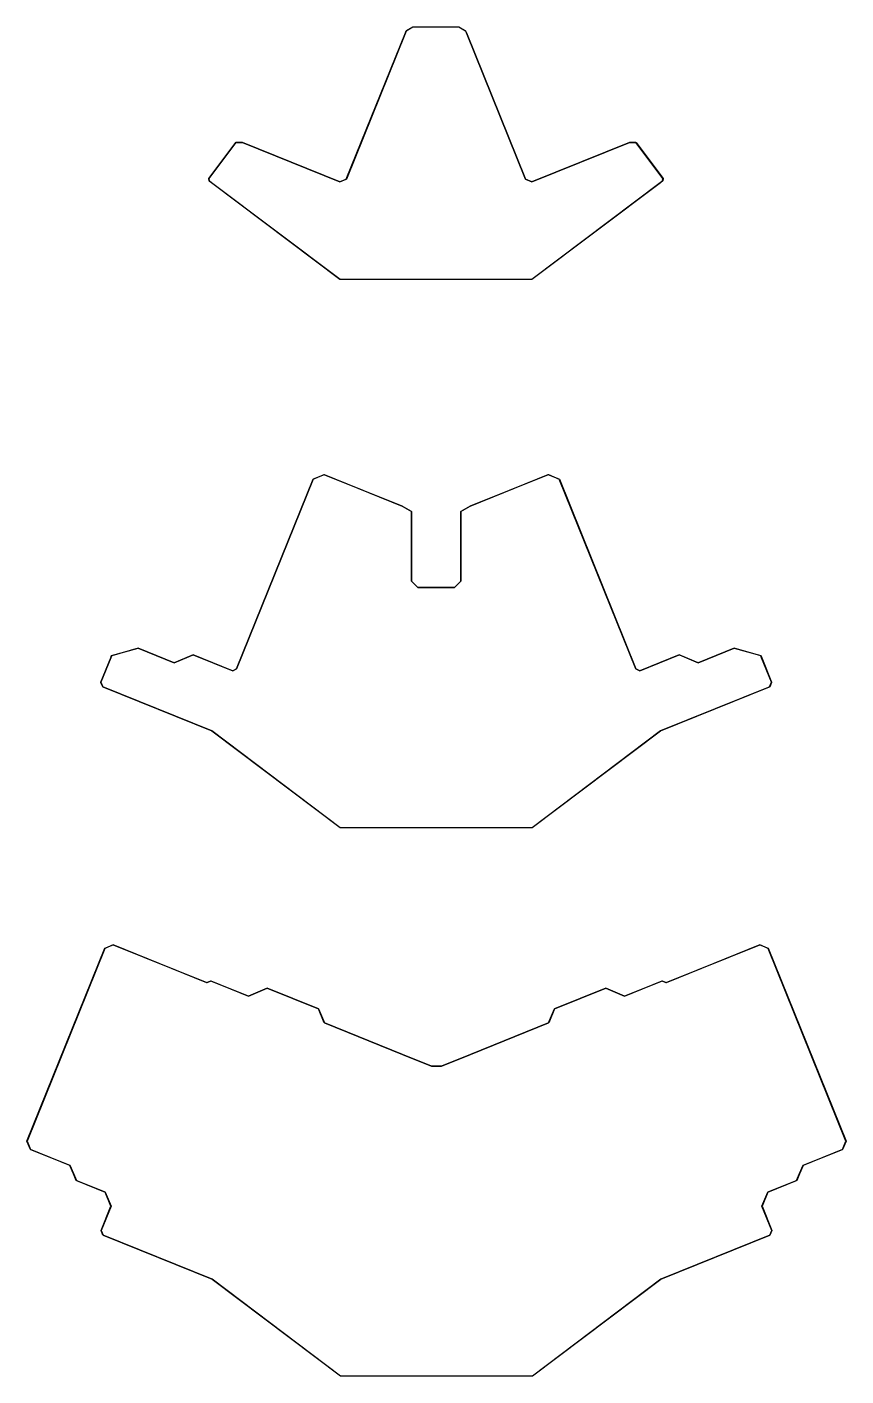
# Model space of a CAD drawing. Extents: x 0.1 to 11.2, y -13.3 to 5.
import ezdxf

# ---------------------------------------------------------------- set-up
doc = ezdxf.new("R2010")
doc.units = 0
doc.header["$MEASUREMENT"] = 0
doc.layers.add('BLACK', color=7, linetype='CONTINUOUS')

msp = doc.modelspace()

# ---------------------------------------------------------------- linework, layer by layer
at = {"layer": 'BLACK', "linetype": 'CONTINUOUS'}
for p, q in [((5.23273, 4.90362), (5.32319, 4.95475)), ((5.32401, 4.95295), (5.23397, 4.90206)), ((5.32319, 4.95475), (5.3232, 4.95476)), ((5.3232, 4.95476), (5.32328, 4.9548)), ((5.32328, 4.9548), (5.32331, 4.95482)), ((5.32331, 4.95482), (5.32332, 4.95482)), ((5.32332, 4.95482), (5.32337, 4.95485)), ((5.32337, 4.95485), (5.32341, 4.95486)), ((5.32341, 4.95486), (5.32344, 4.95488)), ((5.32344, 4.95488), (5.3235, 4.95489)), ((5.3235, 4.95489), (5.32356, 4.95491)), ((5.32356, 4.95491), (5.32359, 4.95491)), ((5.32359, 4.95491), (5.32363, 4.95492)), ((5.32363, 4.95492), (5.32369, 4.95492)), ((5.32369, 4.95492), (5.3237, 4.95492)), ((5.3237, 4.95492), (5.32374, 4.95492)), ((5.32374, 4.95492), (5.32382, 4.95492)), ((5.32382, 4.95492), (5.32384, 4.95492)), ((5.32384, 4.95492), (5.94598, 4.95492)), ((5.9458, 4.95295), (5.32401, 4.95295)), ((6.03584, 4.90206), (5.9458, 4.95295)), ((5.94598, 4.95492), (5.94599, 4.95492)), ((5.94599, 4.95492), (5.94607, 4.95492)), ((5.94607, 4.95492), (5.94611, 4.95492)), ((5.94611, 4.95492), (5.94612, 4.95492)), ((5.94612, 4.95492), (5.94618, 4.95492)), ((5.94618, 4.95492), (5.94622, 4.95491)), ((5.94622, 4.95491), (5.94626, 4.95491)), ((5.94626, 4.95491), (5.94631, 4.95489)), ((5.94631, 4.95489), (5.94637, 4.95488)), ((5.94637, 4.95488), (5.94641, 4.95486)), ((5.94641, 4.95486), (5.94644, 4.95485)), ((5.94644, 4.95485), (5.94649, 4.95482)), ((5.94649, 4.95482), (5.94651, 4.95482)), ((5.94651, 4.95482), (5.94654, 4.9548)), ((5.94654, 4.9548), (5.94661, 4.95476)), ((5.94661, 4.95476), (5.94662, 4.95475)), ((5.94662, 4.95475), (6.03708, 4.90362)), ((4.41941, 2.8929), (5.22046, 4.87553)), ((5.2223, 4.87482), (4.4211, 2.89183)), ((5.22046, 4.87554), (5.22048, 4.87557)), ((5.22046, 4.87553), (5.22046, 4.87554)), ((5.22048, 4.87557), (5.22049, 4.87561)), ((5.22049, 4.87561), (5.2205, 4.87562)), ((5.2205, 4.87562), (5.23229, 4.90313)), ((5.23397, 4.90206), (5.2223, 4.87482)), ((5.23229, 4.90313), (5.23232, 4.9032)), ((5.23232, 4.9032), (5.23235, 4.90326)), ((5.23235, 4.90326), (5.23238, 4.90332)), ((5.23238, 4.90332), (5.2324, 4.90334)), ((5.2324, 4.90334), (5.23242, 4.90337)), ((5.23242, 4.90337), (5.23247, 4.90341)), ((5.23247, 4.90341), (5.23251, 4.90346)), ((5.23251, 4.90346), (5.23253, 4.90348)), ((5.23253, 4.90348), (5.23255, 4.90351)), ((5.23255, 4.90351), (5.23261, 4.90354)), ((5.23261, 4.90354), (5.23266, 4.90358)), ((5.23266, 4.90358), (5.23273, 4.90362)), ((6.04752, 4.87482), (6.03584, 4.90206)), ((6.03708, 4.90362), (6.03715, 4.90358)), ((6.03715, 4.90358), (6.03721, 4.90354)), ((6.03721, 4.90354), (6.03726, 4.90351)), ((6.03726, 4.90351), (6.03728, 4.90348)), ((6.03728, 4.90348), (6.0373, 4.90346)), ((6.0373, 4.90346), (6.03735, 4.90341)), ((6.03735, 4.90341), (6.03739, 4.90337)), ((6.03739, 4.90337), (6.03741, 4.90334)), ((6.03741, 4.90334), (6.03743, 4.90332)), ((6.03743, 4.90332), (6.03746, 4.90326)), ((6.03746, 4.90326), (6.0375, 4.9032)), ((6.0375, 4.9032), (6.03753, 4.90313)), ((6.03753, 4.90313), (6.04932, 4.87562)), ((6.84872, 2.89182), (6.04752, 4.87482)), ((6.04932, 4.87562), (6.04932, 4.87561)), ((6.04932, 4.87561), (6.04933, 4.87558)), ((6.04933, 4.87558), (6.04935, 4.87554)), ((6.04935, 4.87554), (6.04935, 4.87553)), ((6.04935, 4.87553), (6.85041, 2.8929)), ((2.55555, 2.9034), (2.92161, 3.38951)), ((2.92293, 3.38799), (2.55732, 2.90248)), ((2.92161, 3.38951), (2.92162, 3.38953)), ((2.92162, 3.38953), (2.92167, 3.38958)), ((2.92167, 3.38958), (2.92168, 3.38961)), ((2.92168, 3.38961), (2.9217, 3.38962)), ((2.9217, 3.38962), (2.92174, 3.38968)), ((2.92174, 3.38968), (2.92176, 3.38969)), ((2.92176, 3.38969), (2.92178, 3.38971)), ((2.92178, 3.38971), (2.92184, 3.38975)), ((2.92184, 3.38975), (2.92189, 3.3898)), ((2.92189, 3.3898), (2.92192, 3.38981)), ((2.92192, 3.38981), (2.92194, 3.38983)), ((2.92194, 3.38983), (2.922, 3.38986)), ((2.922, 3.38986), (2.92206, 3.38989)), ((2.92206, 3.38989), (2.92209, 3.3899)), ((2.92209, 3.3899), (2.92211, 3.38991)), ((2.92211, 3.38991), (2.92218, 3.38993)), ((2.92218, 3.38993), (2.92225, 3.38995)), ((2.92225, 3.38995), (2.92228, 3.38995)), ((2.92228, 3.38995), (2.9223, 3.38996)), ((2.9223, 3.38996), (2.92237, 3.38996)), ((2.92237, 3.38996), (2.92239, 3.38996)), ((2.92239, 3.38996), (2.92242, 3.38996)), ((2.92242, 3.38996), (2.9225, 3.38996)), ((2.9225, 3.38996), (2.92252, 3.38996)), ((2.92252, 3.38996), (3.01157, 3.39004)), ((3.01143, 3.38807), (2.92293, 3.38799)), ((4.33263, 2.85427), (3.01143, 3.38807)), ((3.01157, 3.39004), (3.01161, 3.39004)), ((3.01161, 3.39004), (3.01166, 3.39004)), ((3.01166, 3.39004), (3.01167, 3.39004)), ((3.01167, 3.39004), (3.01171, 3.39003)), ((3.01171, 3.39003), (3.0118, 3.39003)), ((3.0118, 3.39003), (3.01181, 3.39002)), ((3.01181, 3.39002), (3.01181, 3.39002)), ((3.01181, 3.39002), (3.0119, 3.39)), ((3.0119, 3.39), (3.01194, 3.38998)), ((3.01194, 3.38998), (3.01195, 3.38998)), ((3.01195, 3.38998), (3.012, 3.38997)), ((3.012, 3.38997), (3.01204, 3.38995)), ((3.01204, 3.38995), (4.33303, 2.85623)), ((6.93678, 2.85623), (8.25778, 3.38995)), ((8.25839, 3.38807), (6.93719, 2.85427)), ((8.25778, 3.38995), (8.25782, 3.38997)), ((8.25782, 3.38997), (8.25787, 3.38998)), ((8.25787, 3.38998), (8.25792, 3.39)), ((8.25787, 3.38998), (8.25787, 3.38998)), ((8.25792, 3.39), (8.258, 3.39002)), ((8.258, 3.39002), (8.25801, 3.39002)), ((8.25801, 3.39002), (8.25801, 3.39003)), ((8.25801, 3.39003), (8.2581, 3.39003)), ((8.2581, 3.39003), (8.25815, 3.39004)), ((8.25815, 3.39004), (8.25815, 3.39004)), ((8.25815, 3.39004), (8.2582, 3.39004)), ((8.2582, 3.39004), (8.25825, 3.39004)), ((8.25825, 3.39004), (8.3473, 3.38996)), ((8.34688, 3.38799), (8.25839, 3.38807)), ((8.71249, 2.90248), (8.34688, 3.38799)), ((8.3473, 3.38996), (8.34732, 3.38996)), ((8.34732, 3.38996), (8.34739, 3.38996)), ((8.34739, 3.38996), (8.34742, 3.38996)), ((8.34742, 3.38996), (8.34744, 3.38996)), ((8.34744, 3.38996), (8.34751, 3.38996)), ((8.34751, 3.38996), (8.34754, 3.38995)), ((8.34754, 3.38995), (8.34757, 3.38995)), ((8.34757, 3.38995), (8.34763, 3.38993)), ((8.34763, 3.38993), (8.3477, 3.38991)), ((8.3477, 3.38991), (8.34773, 3.3899)), ((8.34773, 3.3899), (8.34775, 3.38989)), ((8.34775, 3.38989), (8.34781, 3.38986)), ((8.34781, 3.38986), (8.34787, 3.38983)), ((8.34787, 3.38983), (8.3479, 3.38981)), ((8.3479, 3.38981), (8.34792, 3.3898)), ((8.34792, 3.3898), (8.34798, 3.38975)), ((8.34798, 3.38975), (8.34803, 3.38971)), ((8.34803, 3.38971), (8.34805, 3.38969)), ((8.34805, 3.38969), (8.34807, 3.38968)), ((8.34807, 3.38968), (8.34812, 3.38962)), ((8.34812, 3.38962), (8.34813, 3.38961)), ((8.34813, 3.38961), (8.34815, 3.38958)), ((8.34815, 3.38958), (8.3482, 3.38953)), ((8.3482, 3.38953), (8.34821, 3.38951)), ((8.34821, 3.38951), (8.71427, 2.9034)), ((2.55531, 2.90283), (2.55533, 2.90292)), ((2.55531, 2.90282), (2.55531, 2.90283)), ((2.55531, 2.90281), (2.55531, 2.90282)), ((2.55532, 2.90272), (2.55531, 2.90281)), ((2.55532, 2.90269), (2.55532, 2.90272)), ((2.55532, 2.90268), (2.55532, 2.90269)), ((2.55532, 2.90262), (2.55532, 2.90268)), ((2.55533, 2.90258), (2.55532, 2.90262)), ((2.55533, 2.90292), (2.55534, 2.903)), ((2.55925, 2.86921), (2.55533, 2.90258)), ((2.55534, 2.903), (2.55535, 2.90301)), ((2.55535, 2.90302), (2.55538, 2.9031)), ((2.55535, 2.90301), (2.55535, 2.90302)), ((2.55538, 2.9031), (2.55541, 2.90319)), ((2.55541, 2.90319), (2.55542, 2.90321)), ((2.55541, 2.90319), (2.55541, 2.90319)), ((2.55542, 2.90321), (2.55546, 2.90328)), ((2.55546, 2.90328), (2.55548, 2.90331)), ((2.55548, 2.90331), (2.55549, 2.90332)), ((2.55549, 2.90332), (2.55552, 2.90337)), ((2.55552, 2.90337), (2.55555, 2.9034)), ((2.55732, 2.90248), (2.56116, 2.86982)), ((2.55926, 2.86915), (2.55925, 2.86921)), ((2.55928, 2.86907), (2.55926, 2.86915)), ((2.5593, 2.86899), (2.55928, 2.86907)), ((2.5593, 2.86898), (2.5593, 2.86899)), ((2.5593, 2.86897), (2.5593, 2.86898)), ((2.55934, 2.86889), (2.5593, 2.86897)), ((2.55937, 2.86881), (2.55934, 2.86889)), ((2.55938, 2.8688), (2.55937, 2.86881)), ((2.55938, 2.86879), (2.55938, 2.8688)), ((2.55943, 2.86872), (2.55938, 2.86879)), ((2.55948, 2.86865), (2.55943, 2.86872)), ((2.55949, 2.86864), (2.55948, 2.86865)), ((2.5595, 2.86863), (2.55949, 2.86864)), ((2.55956, 2.86858), (2.5595, 2.86863)), ((2.55962, 2.86852), (2.55956, 2.86858)), ((2.55967, 2.86848), (2.55962, 2.86852)), ((2.59165, 2.84436), (2.55967, 2.86848)), ((2.56116, 2.86982), (2.59291, 2.84587)), ((2.59166, 2.84435), (2.59165, 2.84436)), ((2.59165, 2.84436), (2.59165, 2.84436)), ((2.59173, 2.8443), (2.59166, 2.84435)), ((4.3337, 1.53331), (2.59173, 2.8443)), ((2.59173, 2.8443), (2.59173, 2.8443)), ((2.59291, 2.84587), (4.33464, 1.53507)), ((4.33267, 2.85425), (4.33263, 2.85427)), ((4.33271, 2.85423), (4.33267, 2.85425)), ((4.33272, 2.85423), (4.33271, 2.85423)), ((4.33285, 2.85419), (4.33272, 2.85423)), ((4.33305, 2.85418), (4.33285, 2.85419)), ((4.33303, 2.85623), (4.41941, 2.8929)), ((4.33324, 2.8542), (4.33305, 2.85418)), ((4.33343, 2.85426), (4.33324, 2.8542)), ((4.33347, 2.85428), (4.33343, 2.85426)), ((4.42051, 2.89122), (4.33347, 2.85428)), ((4.42055, 2.89124), (4.42051, 2.89122)), ((4.4206, 2.89126), (4.42055, 2.89124)), ((4.42072, 2.89133), (4.4206, 2.89126)), ((4.42087, 2.89146), (4.42072, 2.89133)), ((4.42099, 2.89161), (4.42087, 2.89146)), ((4.42108, 2.89178), (4.42099, 2.89161)), ((4.4211, 2.89183), (4.42108, 2.89178)), ((6.84873, 2.89178), (6.84872, 2.89182)), ((6.84875, 2.89174), (6.84873, 2.89178)), ((6.84882, 2.89161), (6.84875, 2.89174)), ((6.84875, 2.89174), (6.84875, 2.89174)), ((6.84894, 2.89146), (6.84882, 2.89161)), ((6.84909, 2.89133), (6.84894, 2.89146)), ((6.84926, 2.89124), (6.84909, 2.89133)), ((6.84931, 2.89122), (6.84926, 2.89124)), ((6.93635, 2.85428), (6.84931, 2.89122)), ((6.85041, 2.8929), (6.93678, 2.85623)), ((6.93518, 1.53507), (8.67694, 2.8459)), ((8.67808, 2.8443), (6.93611, 1.53331)), ((6.93639, 2.85426), (6.93635, 2.85428)), ((6.93657, 2.8542), (6.93639, 2.85426)), ((6.93675, 2.85418), (6.93657, 2.8542)), ((6.93677, 2.85418), (6.93675, 2.85418)), ((6.93678, 2.85418), (6.93677, 2.85418)), ((6.93677, 2.85418), (6.93677, 2.85418)), ((6.93696, 2.85419), (6.93678, 2.85418)), ((6.93714, 2.85425), (6.93696, 2.85419)), ((6.93719, 2.85427), (6.93714, 2.85425)), ((8.67694, 2.8459), (8.70865, 2.86982)), ((8.67809, 2.8443), (8.67808, 2.8443)), ((8.6781, 2.84431), (8.67809, 2.8443)), ((8.67816, 2.84436), (8.6781, 2.84431)), ((8.71014, 2.86848), (8.67816, 2.84436)), ((8.67816, 2.84436), (8.67816, 2.84436)), ((8.70865, 2.86982), (8.71249, 2.90248)), ((8.71019, 2.86852), (8.71014, 2.86848)), ((8.71025, 2.86857), (8.71019, 2.86852)), ((8.71032, 2.86863), (8.71025, 2.86857)), ((8.71033, 2.86865), (8.71032, 2.86864)), ((8.71032, 2.86864), (8.71032, 2.86863)), ((8.71038, 2.86872), (8.71033, 2.86865)), ((8.71043, 2.86879), (8.71038, 2.86872)), ((8.71044, 2.86881), (8.71043, 2.8688)), ((8.71043, 2.8688), (8.71043, 2.86879)), ((8.71047, 2.86889), (8.71044, 2.86881)), ((8.71051, 2.86897), (8.71047, 2.86889)), ((8.71052, 2.86899), (8.71051, 2.86898)), ((8.71051, 2.86898), (8.71051, 2.86897)), ((8.71054, 2.86907), (8.71052, 2.86899)), ((8.71056, 2.86915), (8.71054, 2.86907)), ((8.71449, 2.90258), (8.71056, 2.86921)), ((8.71056, 2.86921), (8.71056, 2.86915)), ((8.71427, 2.9034), (8.71429, 2.90337)), ((8.71429, 2.90337), (8.71432, 2.90332)), ((8.71432, 2.90332), (8.71433, 2.90331)), ((8.71433, 2.90331), (8.71435, 2.90328)), ((8.71435, 2.90328), (8.7144, 2.90321)), ((8.7144, 2.90321), (8.7144, 2.9032)), ((8.7144, 2.9032), (8.71441, 2.90319)), ((8.71441, 2.90319), (8.71443, 2.9031)), ((8.71443, 2.9031), (8.71447, 2.90302)), ((8.71447, 2.90302), (8.71447, 2.90301)), ((8.71447, 2.90301), (8.71447, 2.903)), ((8.71447, 2.903), (8.71449, 2.90292)), ((8.71449, 2.90292), (8.7145, 2.90283)), ((8.7145, 2.90268), (8.71449, 2.90262)), ((8.71449, 2.90262), (8.71449, 2.90258)), ((8.7145, 2.90283), (8.7145, 2.90282)), ((8.7145, 2.90282), (8.7145, 2.90281)), ((8.7145, 2.90281), (8.7145, 2.90273)), ((8.7145, 2.90273), (8.7145, 2.90269)), ((8.7145, 2.90269), (8.7145, 2.90268)), ((4.33376, 1.53326), (4.3337, 1.53331)), ((4.33382, 1.53323), (4.33376, 1.53326)), ((4.33388, 1.53319), (4.33382, 1.53323)), ((4.33391, 1.53318), (4.33388, 1.53319)), ((4.33393, 1.53317), (4.33391, 1.53318)), ((4.334, 1.53315), (4.33393, 1.53317)), ((4.33406, 1.53313), (4.334, 1.53315)), ((4.33409, 1.53312), (4.33406, 1.53313)), ((4.33412, 1.53311), (4.33409, 1.53312)), ((4.33418, 1.53311), (4.33412, 1.53311)), ((4.33425, 1.5331), (4.33418, 1.53311)), ((4.33433, 1.5331), (4.33425, 1.5331)), ((6.93548, 1.5331), (4.33433, 1.5331)), ((4.33464, 1.53507), (6.93518, 1.53507)), ((6.93556, 1.5331), (6.93548, 1.5331)), ((6.93563, 1.53311), (6.93556, 1.5331)), ((6.9357, 1.53311), (6.93563, 1.53311)), ((6.93572, 1.53312), (6.9357, 1.53311)), ((6.93575, 1.53313), (6.93572, 1.53312)), ((6.93582, 1.53315), (6.93575, 1.53313)), ((6.93588, 1.53317), (6.93582, 1.53315)), ((6.93591, 1.53318), (6.93588, 1.53317)), ((6.93593, 1.53319), (6.93591, 1.53318)), ((6.93599, 1.53323), (6.93593, 1.53319)), ((6.93605, 1.53326), (6.93599, 1.53323)), ((6.93611, 1.53331), (6.93605, 1.53326)), ((2.93101, -3.74421), (3.96913, -1.17478)), ((3.97082, -1.17585), (2.93272, -3.74524)), ((3.96913, -1.17478), (3.96914, -1.17473)), ((3.96914, -1.17473), (3.96923, -1.17456)), ((3.96923, -1.17456), (3.96924, -1.17455)), ((3.96924, -1.17455), (3.96935, -1.17441)), ((3.96935, -1.17441), (3.9695, -1.17429)), ((3.9695, -1.17429), (3.96967, -1.17419)), ((3.96967, -1.17419), (3.96972, -1.17418)), ((3.96972, -1.17418), (4.11826, -1.11113)), ((4.1187, -1.11308), (3.97082, -1.17585)), ((4.11826, -1.11113), (4.1183, -1.1111)), ((4.1183, -1.1111), (4.11842, -1.11107)), ((4.11842, -1.11107), (4.11849, -1.11105)), ((4.11849, -1.11105), (4.1186, -1.11103)), ((4.11849, -1.11105), (4.11849, -1.11105)), ((4.11849, -1.11105), (4.11849, -1.11105)), ((4.1186, -1.11103), (4.11868, -1.11103)), ((4.11868, -1.11103), (4.11868, -1.11103)), ((4.11868, -1.11103), (4.11874, -1.11103)), ((5.17765, -1.54105), (4.1187, -1.11308)), ((4.11874, -1.11103), (4.11887, -1.11104)), ((4.11887, -1.11104), (4.11906, -1.1111)), ((4.11906, -1.1111), (4.1191, -1.11112)), ((4.1191, -1.11112), (5.17837, -1.53921)), ((6.09931, -1.53921), (7.15858, -1.11112)), ((7.15899, -1.11308), (6.10003, -1.54105)), ((7.15858, -1.11112), (7.15863, -1.1111)), ((7.15863, -1.1111), (7.15881, -1.11104)), ((7.15881, -1.11104), (7.15897, -1.11103)), ((7.15897, -1.11103), (7.15901, -1.11103)), ((7.30687, -1.17585), (7.15899, -1.11308)), ((7.15901, -1.11103), (7.15901, -1.11103)), ((7.15901, -1.11103), (7.15905, -1.11103)), ((7.15905, -1.11103), (7.1592, -1.11105)), ((7.1592, -1.11105), (7.15938, -1.1111)), ((7.15938, -1.1111), (7.15943, -1.11113)), ((7.15943, -1.11113), (7.30797, -1.17418)), ((8.34497, -3.74524), (7.30687, -1.17585)), ((7.30797, -1.17418), (7.30801, -1.17419)), ((7.30801, -1.17419), (7.30818, -1.17429)), ((7.30818, -1.17429), (7.30825, -1.17434)), ((7.30825, -1.17434), (7.30833, -1.17441)), ((7.30833, -1.17441), (7.30845, -1.17456)), ((7.30845, -1.17456), (7.30854, -1.17473)), ((7.30854, -1.17473), (7.30856, -1.17478)), ((7.30856, -1.17478), (8.34668, -3.74422)), ((5.30308, -1.6116), (5.17765, -1.54105)), ((5.17837, -1.53921), (5.17839, -1.53922)), ((5.17839, -1.53922), (5.17846, -1.53925)), ((5.17846, -1.53925), (5.17849, -1.53926)), ((5.17849, -1.53926), (5.17851, -1.53927)), ((5.17851, -1.53927), (5.17852, -1.53928)), ((5.17852, -1.53928), (5.17855, -1.53929)), ((5.17855, -1.53929), (5.17862, -1.53933)), ((5.17862, -1.53933), (5.17864, -1.53934)), ((5.17864, -1.53934), (5.30454, -1.61016)), ((5.30308, -2.55586), (5.30308, -1.6116)), ((5.30454, -1.61016), (5.30462, -1.6102)), ((5.30462, -1.6102), (5.30466, -1.61024)), ((5.30466, -1.61024), (5.30471, -1.61027)), ((5.30471, -1.61027), (5.30474, -1.6103)), ((5.30474, -1.6103), (5.30476, -1.61032)), ((5.30476, -1.61032), (5.3048, -1.61037)), ((5.3048, -1.61037), (5.30484, -1.61041)), ((5.30484, -1.61041), (5.30486, -1.61044)), ((5.30486, -1.61044), (5.30489, -1.61047)), ((5.30489, -1.61047), (5.30492, -1.61053)), ((5.30492, -1.61053), (5.30495, -1.61058)), ((5.30495, -1.61058), (5.30496, -1.61061)), ((5.30496, -1.61061), (5.30498, -1.61065)), ((5.30498, -1.61065), (5.305, -1.6107)), ((5.305, -1.6107), (5.30502, -1.61076)), ((5.30502, -1.61076), (5.30502, -1.61079)), ((5.30502, -1.61079), (5.30504, -1.61083)), ((5.30504, -1.61083), (5.30504, -1.61089)), ((5.30504, -1.61089), (5.30505, -1.61095)), ((5.30505, -1.61095), (5.30505, -1.61103)), ((5.30505, -1.61103), (5.30505, -2.5555)), ((5.97264, -1.61095), (5.97265, -1.61089)), ((5.97264, -1.61103), (5.97264, -1.61095)), ((5.97264, -2.5555), (5.97264, -1.61103)), ((5.97265, -1.61083), (5.97266, -1.61079)), ((5.97265, -1.61089), (5.97265, -1.61083)), ((5.97266, -1.61079), (5.97267, -1.61076)), ((5.97267, -1.61076), (5.97269, -1.6107)), ((5.97269, -1.6107), (5.97271, -1.61065)), ((5.97271, -1.61065), (5.97273, -1.61061)), ((5.97273, -1.61061), (5.97274, -1.61058)), ((5.97274, -1.61058), (5.97277, -1.61053)), ((5.97277, -1.61053), (5.9728, -1.61047)), ((5.9728, -1.61047), (5.97282, -1.61044)), ((5.97282, -1.61044), (5.97284, -1.61041)), ((5.97284, -1.61041), (5.97288, -1.61037)), ((5.97288, -1.61037), (5.97292, -1.61032)), ((5.97292, -1.61032), (5.97295, -1.6103)), ((5.97295, -1.6103), (5.97298, -1.61027)), ((5.97298, -1.61027), (5.97303, -1.61024)), ((5.97303, -1.61024), (5.97307, -1.6102)), ((5.97307, -1.6102), (5.97315, -1.61016)), ((5.97315, -1.61016), (6.09905, -1.53934)), ((6.10003, -1.54105), (5.97461, -1.6116)), ((5.97461, -1.6116), (5.97461, -2.55586)), ((6.09905, -1.53934), (6.09906, -1.53933)), ((6.09906, -1.53933), (6.09914, -1.53929)), ((6.09914, -1.53929), (6.09917, -1.53928)), ((6.09917, -1.53928), (6.09918, -1.53927)), ((6.09918, -1.53927), (6.09919, -1.53926)), ((6.09919, -1.53926), (6.09923, -1.53925)), ((6.09923, -1.53925), (6.0993, -1.53922)), ((6.0993, -1.53922), (6.09931, -1.53921)), ((5.30308, -2.5559), (5.30308, -2.55586)), ((5.3031, -2.5561), (5.30308, -2.5559)), ((5.30311, -2.55614), (5.3031, -2.5561)), ((5.3031, -2.5561), (5.3031, -2.5561)), ((5.3031, -2.5561), (5.3031, -2.5561)), ((5.30315, -2.55628), (5.30311, -2.55614)), ((5.30321, -2.55639), (5.30315, -2.55628)), ((5.30315, -2.55628), (5.30315, -2.55628)), ((5.30315, -2.55628), (5.30315, -2.55628)), ((5.30324, -2.55645), (5.30321, -2.55639)), ((5.30337, -2.5566), (5.30324, -2.55645)), ((5.30324, -2.55645), (5.30324, -2.55645)), ((5.30324, -2.55645), (5.30324, -2.55645)), ((5.3034, -2.55664), (5.30337, -2.5566)), ((5.38982, -2.64318), (5.3034, -2.55664)), ((5.30505, -2.5555), (5.39096, -2.64154)), ((5.8866, -2.64154), (5.97264, -2.5555)), ((5.97428, -2.55664), (5.88774, -2.64318)), ((5.97432, -2.5566), (5.97428, -2.55664)), ((5.97444, -2.55645), (5.97432, -2.5566)), ((5.9745, -2.55634), (5.97444, -2.55645)), ((5.97454, -2.55628), (5.9745, -2.55634)), ((5.97459, -2.5561), (5.97454, -2.55628)), ((5.97461, -2.55591), (5.97459, -2.5561)), ((5.97461, -2.55586), (5.97461, -2.55591)), ((5.38985, -2.64322), (5.38982, -2.64318)), ((5.38995, -2.6433), (5.38985, -2.64322)), ((5.39, -2.64334), (5.38995, -2.6433)), ((5.39011, -2.6434), (5.39, -2.64334)), ((5.39, -2.64334), (5.39, -2.64334)), ((5.39, -2.64334), (5.39, -2.64334)), ((5.39017, -2.64343), (5.39011, -2.6434)), ((5.39026, -2.64346), (5.39017, -2.64343)), ((5.39017, -2.64343), (5.39017, -2.64343)), ((5.39017, -2.64343), (5.39017, -2.64343)), ((5.39036, -2.64349), (5.39026, -2.64346)), ((5.39043, -2.6435), (5.39036, -2.64349)), ((5.39036, -2.64349), (5.39036, -2.64349)), ((5.39036, -2.64349), (5.39036, -2.64349)), ((5.39055, -2.64351), (5.39043, -2.6435)), ((5.3906, -2.6435), (5.39055, -2.64351)), ((5.88696, -2.6435), (5.3906, -2.6435)), ((5.39096, -2.64154), (5.8866, -2.64154)), ((5.88701, -2.64351), (5.88696, -2.6435)), ((5.88706, -2.6435), (5.88701, -2.64351)), ((5.8872, -2.64349), (5.88706, -2.6435)), ((5.88706, -2.6435), (5.88706, -2.6435)), ((5.88739, -2.64343), (5.8872, -2.64349)), ((5.88756, -2.64334), (5.88739, -2.64343)), ((5.88771, -2.64322), (5.88756, -2.64334)), ((5.88774, -2.64318), (5.88771, -2.64322)), ((1.23755, -3.56483), (1.59677, -3.46375)), ((1.597, -3.46573), (1.23847, -3.56661)), ((1.59677, -3.46375), (1.59685, -3.46372)), ((1.59685, -3.46372), (1.59691, -3.46371)), ((1.59691, -3.46371), (1.59698, -3.4637)), ((1.59698, -3.4637), (1.59701, -3.4637)), ((2.08578, -3.66321), (1.597, -3.46573)), ((1.59701, -3.4637), (1.59704, -3.4637)), ((1.59704, -3.4637), (1.59711, -3.46371)), ((1.59711, -3.46371), (1.59717, -3.46371)), ((1.59717, -3.46371), (1.5972, -3.46372)), ((1.5972, -3.46372), (1.59724, -3.46372)), ((1.59724, -3.46372), (1.5973, -3.46374)), ((1.5973, -3.46374), (1.59736, -3.46375)), ((1.59736, -3.46375), (1.59744, -3.46378)), ((1.59744, -3.46378), (2.08619, -3.66125)), ((9.1915, -3.66125), (9.68025, -3.46378)), ((9.68069, -3.46573), (9.1919, -3.66321)), ((9.68025, -3.46378), (9.68033, -3.46375)), ((9.68033, -3.46375), (9.68039, -3.46374)), ((9.68039, -3.46374), (9.68045, -3.46372)), ((9.68045, -3.46372), (9.68048, -3.46372)), ((9.68048, -3.46372), (9.68052, -3.46371)), ((9.68052, -3.46371), (9.68058, -3.46371)), ((9.68058, -3.46371), (9.68064, -3.4637)), ((9.68064, -3.4637), (9.68068, -3.4637)), ((9.68068, -3.4637), (9.68071, -3.4637)), ((10.0392, -3.56661), (9.68069, -3.46573)), ((9.68071, -3.4637), (9.68077, -3.46371)), ((9.68077, -3.46371), (9.68084, -3.46372)), ((9.68084, -3.46372), (9.68091, -3.46375)), ((9.68091, -3.46375), (10.0401, -3.56483)), ((1.09084, -3.92677), (1.22505, -3.59459)), ((1.22687, -3.59532), (1.0928, -3.92717)), ((1.22505, -3.59459), (1.23679, -3.5655)), ((1.22505, -3.59459), (1.22505, -3.59459)), ((1.23847, -3.56661), (1.22687, -3.59532)), ((1.23679, -3.5655), (1.2368, -3.56549)), ((1.2368, -3.56549), (1.23683, -3.56542)), ((1.23683, -3.56542), (1.23684, -3.56538)), ((1.23684, -3.56538), (1.23685, -3.56537)), ((1.23685, -3.56537), (1.23688, -3.56531)), ((1.23688, -3.56531), (1.2369, -3.56529)), ((1.2369, -3.56529), (1.23691, -3.56525)), ((1.23691, -3.56525), (1.23695, -3.56521)), ((1.23695, -3.56521), (1.23699, -3.56515)), ((1.23699, -3.56515), (1.23701, -3.56513)), ((1.23701, -3.56513), (1.23703, -3.5651)), ((1.23703, -3.5651), (1.23708, -3.56506)), ((1.23708, -3.56506), (1.23713, -3.56502)), ((1.23713, -3.56502), (1.23716, -3.565)), ((1.23716, -3.565), (1.23718, -3.56498)), ((1.23718, -3.56498), (1.23724, -3.56495)), ((1.23724, -3.56495), (1.23729, -3.56492)), ((1.23729, -3.56492), (1.23732, -3.5649)), ((1.23732, -3.5649), (1.23735, -3.56489)), ((1.23735, -3.56489), (1.23741, -3.56487)), ((1.23741, -3.56487), (1.23743, -3.56486)), ((1.23743, -3.56486), (1.23746, -3.56485)), ((1.23746, -3.56485), (1.23754, -3.56483)), ((1.23754, -3.56483), (1.23755, -3.56483)), ((2.08619, -3.66125), (2.34203, -3.55265)), ((2.34246, -3.55461), (2.08663, -3.6632)), ((2.34203, -3.55265), (2.34207, -3.55263)), ((2.34207, -3.55263), (2.34225, -3.55257)), ((2.34225, -3.55257), (2.34243, -3.55255)), ((2.34243, -3.55255), (2.34245, -3.55255)), ((2.34245, -3.55255), (2.34245, -3.55255)), ((2.34245, -3.55255), (2.34246, -3.55255)), ((2.34246, -3.55255), (2.34264, -3.55257)), ((2.87866, -3.77125), (2.34246, -3.55461)), ((2.34264, -3.55257), (2.34283, -3.55262)), ((2.34283, -3.55262), (2.34287, -3.55265)), ((2.34287, -3.55265), (2.87902, -3.76927)), ((8.39867, -3.76927), (8.93482, -3.55265)), ((8.93522, -3.55461), (8.39903, -3.77125)), ((8.93482, -3.55265), (8.93486, -3.55262)), ((8.93486, -3.55262), (8.93505, -3.55257)), ((8.93505, -3.55257), (8.93522, -3.55255)), ((8.93522, -3.55255), (8.93524, -3.55255)), ((9.19106, -3.6632), (8.93522, -3.55461)), ((8.93524, -3.55255), (8.93524, -3.55255)), ((8.93524, -3.55255), (8.9354, -3.55257)), ((8.9354, -3.55257), (8.93543, -3.55257)), ((8.93543, -3.55257), (8.93562, -3.55263)), ((8.93562, -3.55263), (8.93566, -3.55265)), ((8.93566, -3.55265), (9.1915, -3.66125)), ((10.0509, -3.59541), (10.0392, -3.56661)), ((10.0401, -3.56483), (10.0402, -3.56483)), ((10.0402, -3.56483), (10.0402, -3.56485)), ((10.0402, -3.56485), (10.0403, -3.56486)), ((10.0403, -3.56486), (10.0403, -3.56487)), ((10.0403, -3.56487), (10.0403, -3.56489)), ((10.0403, -3.56489), (10.0404, -3.5649)), ((10.0404, -3.5649), (10.0404, -3.56492)), ((10.0404, -3.56492), (10.0405, -3.56495)), ((10.0405, -3.56495), (10.0405, -3.56498)), ((10.0405, -3.56498), (10.0405, -3.565)), ((10.0405, -3.565), (10.0406, -3.56502)), ((10.0406, -3.56502), (10.0406, -3.56506)), ((10.0406, -3.56506), (10.0407, -3.5651)), ((10.0407, -3.5651), (10.0407, -3.56513)), ((10.0407, -3.56513), (10.0407, -3.56515)), ((10.0407, -3.56515), (10.0407, -3.56521)), ((10.0407, -3.56521), (10.0408, -3.56525)), ((10.0408, -3.56525), (10.0408, -3.56528)), ((10.0408, -3.56528), (10.0408, -3.56531)), ((10.0408, -3.56531), (10.0408, -3.56537)), ((10.0408, -3.56537), (10.0408, -3.56538)), ((10.0408, -3.56538), (10.0409, -3.56542)), ((10.0409, -3.56542), (10.0409, -3.56549)), ((10.0409, -3.56549), (10.0409, -3.5655)), ((10.0409, -3.5655), (10.0526, -3.59459)), ((10.1849, -3.92717), (10.0509, -3.59541)), ((10.0509, -3.59541), (10.0509, -3.59541)), ((10.0526, -3.59459), (10.0526, -3.59459)), ((10.0526, -3.59459), (10.1869, -3.92677)), ((2.08583, -3.66323), (2.08578, -3.66321)), ((2.08601, -3.66329), (2.08583, -3.66323)), ((2.08621, -3.66331), (2.08601, -3.66329)), ((2.0864, -3.66329), (2.08621, -3.66331)), ((2.08658, -3.66323), (2.0864, -3.66329)), ((2.08663, -3.6632), (2.08658, -3.66323)), ((2.87873, -3.77128), (2.87866, -3.77125)), ((2.8788, -3.77129), (2.87873, -3.77128)), ((2.87887, -3.77131), (2.8788, -3.77129)), ((2.87889, -3.77132), (2.87887, -3.77131)), ((2.87892, -3.77132), (2.87889, -3.77132)), ((2.87899, -3.77132), (2.87892, -3.77132)), ((2.87906, -3.77133), (2.87899, -3.77132)), ((2.87902, -3.76927), (2.93101, -3.74421)), ((2.87909, -3.77133), (2.87906, -3.77133)), ((2.87911, -3.77133), (2.87909, -3.77133)), ((2.87918, -3.77132), (2.87911, -3.77133)), ((2.87926, -3.77131), (2.87918, -3.77132)), ((2.87928, -3.7713), (2.87926, -3.77131)), ((2.8793, -3.7713), (2.87928, -3.7713)), ((2.87937, -3.77127), (2.8793, -3.7713)), ((2.87944, -3.77125), (2.87937, -3.77127)), ((2.8795, -3.77122), (2.87944, -3.77125)), ((2.93214, -3.74585), (2.8795, -3.77122)), ((2.93217, -3.74585), (2.93214, -3.74585)), ((2.93223, -3.74581), (2.93217, -3.74585)), ((2.93225, -3.7458), (2.93223, -3.74581)), ((2.93227, -3.74579), (2.93225, -3.7458)), ((2.93234, -3.74575), (2.93227, -3.74579)), ((2.93236, -3.74574), (2.93234, -3.74575)), ((2.93238, -3.74573), (2.93236, -3.74574)), ((2.93243, -3.74568), (2.93238, -3.74573)), ((2.93249, -3.74563), (2.93243, -3.74568)), ((2.9325, -3.74561), (2.93249, -3.74563)), ((2.93252, -3.7456), (2.9325, -3.74561)), ((2.93256, -3.74554), (2.93252, -3.7456)), ((2.93261, -3.74548), (2.93256, -3.74554)), ((2.93262, -3.74546), (2.93261, -3.74548)), ((2.93263, -3.74544), (2.93262, -3.74546)), ((2.93266, -3.74537), (2.93263, -3.74544)), ((2.93267, -3.74535), (2.93266, -3.74537)), ((2.93268, -3.74533), (2.93267, -3.74535)), ((2.93271, -3.74526), (2.93268, -3.74533)), ((2.93272, -3.74524), (2.93271, -3.74526)), ((8.34497, -3.74526), (8.34497, -3.74524)), ((8.345, -3.74533), (8.34497, -3.74526)), ((8.34501, -3.74535), (8.345, -3.74533)), ((8.34502, -3.74537), (8.34501, -3.74535)), ((8.34506, -3.74544), (8.34502, -3.74537)), ((8.34507, -3.74546), (8.34506, -3.74544)), ((8.34508, -3.74548), (8.34507, -3.74546)), ((8.34513, -3.74554), (8.34508, -3.74548)), ((8.34517, -3.7456), (8.34513, -3.74554)), ((8.34519, -3.74561), (8.34517, -3.7456)), ((8.3452, -3.74563), (8.34519, -3.74561)), ((8.34526, -3.74568), (8.3452, -3.74563)), ((8.34531, -3.74573), (8.34526, -3.74568)), ((8.34533, -3.74574), (8.34531, -3.74573)), ((8.34535, -3.74575), (8.34533, -3.74574)), ((8.34542, -3.74579), (8.34535, -3.74575)), ((8.34544, -3.7458), (8.34542, -3.74579)), ((8.34546, -3.74581), (8.34544, -3.7458)), ((8.34552, -3.74585), (8.34546, -3.74581)), ((8.34554, -3.74585), (8.34552, -3.74585)), ((8.39818, -3.77122), (8.34554, -3.74585)), ((8.34668, -3.74422), (8.39867, -3.76927)), ((8.39825, -3.77125), (8.39818, -3.77122)), ((8.39832, -3.77127), (8.39825, -3.77125)), ((8.39839, -3.7713), (8.39832, -3.77127)), ((8.39841, -3.7713), (8.39839, -3.7713)), ((8.39843, -3.77131), (8.39841, -3.7713)), ((8.39851, -3.77132), (8.39843, -3.77131)), ((8.39858, -3.77133), (8.39851, -3.77132)), ((8.3986, -3.77133), (8.39858, -3.77133)), ((8.39863, -3.77133), (8.3986, -3.77133)), ((8.3987, -3.77132), (8.39863, -3.77133)), ((8.39877, -3.77132), (8.3987, -3.77132)), ((8.39879, -3.77132), (8.39877, -3.77132)), ((8.39882, -3.77131), (8.39879, -3.77132)), ((8.39889, -3.77129), (8.39882, -3.77131)), ((8.39896, -3.77128), (8.39889, -3.77129)), ((8.39903, -3.77125), (8.39896, -3.77128)), ((9.1911, -3.66323), (9.19106, -3.6632)), ((9.19129, -3.66329), (9.1911, -3.66323)), ((9.19146, -3.6633), (9.19129, -3.66329)), ((9.19148, -3.66331), (9.19146, -3.6633)), ((9.1915, -3.6633), (9.19148, -3.66331)), ((9.19148, -3.66331), (9.19148, -3.66331)), ((9.19167, -3.66329), (9.1915, -3.6633)), ((9.19186, -3.66323), (9.19167, -3.66329)), ((9.1919, -3.66321), (9.19186, -3.66323)), ((1.09074, -3.92719), (1.09076, -3.927)), ((1.09076, -3.92738), (1.09074, -3.92719)), ((1.09076, -3.927), (1.09081, -3.92681)), ((1.09082, -3.92757), (1.09076, -3.92738)), ((1.09081, -3.92681), (1.09084, -3.92677)), ((1.09084, -3.92761), (1.09082, -3.92757)), ((1.11691, -3.98902), (1.09084, -3.92761)), ((1.0928, -3.92717), (1.11858, -3.98792)), ((1.11693, -3.98907), (1.11691, -3.98902)), ((1.11695, -3.98911), (1.11693, -3.98907)), ((1.11702, -3.98924), (1.11695, -3.98911)), ((1.11695, -3.98911), (1.11695, -3.98911)), ((1.11714, -3.98939), (1.11702, -3.98924)), ((1.11729, -3.98951), (1.11714, -3.98939)), ((1.11747, -3.9896), (1.11729, -3.98951)), ((1.11751, -3.98961), (1.11747, -3.9896)), ((2.59573, -4.58685), (1.11751, -3.98961)), ((1.11858, -3.98792), (2.59658, -4.58507)), ((8.68111, -4.58507), (10.1591, -3.98792)), ((10.1602, -3.98961), (8.68196, -4.58685)), ((10.1591, -3.98792), (10.1849, -3.92717)), ((10.1603, -3.98958), (10.1602, -3.9896)), ((10.1602, -3.9896), (10.1602, -3.98961)), ((10.1604, -3.98951), (10.1603, -3.98958)), ((10.1603, -3.98958), (10.1603, -3.98958)), ((10.1605, -3.98939), (10.1604, -3.98951)), ((10.1607, -3.98924), (10.1605, -3.98939)), ((10.1608, -3.98907), (10.1607, -3.98924)), ((10.1868, -3.92761), (10.1608, -3.98902)), ((10.1608, -3.98902), (10.1608, -3.98907)), ((10.1869, -3.92757), (10.1868, -3.92761)), ((10.1869, -3.92677), (10.1869, -3.92681)), ((10.1869, -3.92681), (10.1869, -3.927)), ((10.1869, -3.927), (10.1869, -3.92719)), ((10.1869, -3.92719), (10.1869, -3.92738)), ((10.1869, -3.92738), (10.1869, -3.92757)), ((4.33764, -5.89779), (2.59573, -4.58685)), ((2.59658, -4.58507), (2.59665, -4.5851)), ((2.59665, -4.5851), (2.5967, -4.58513)), ((2.5967, -4.58513), (2.59676, -4.58516)), ((2.59676, -4.58516), (2.59682, -4.58521)), ((2.59682, -4.58521), (4.33857, -5.89603)), ((6.93911, -5.89603), (8.68086, -4.58521)), ((8.68196, -4.58685), (6.94005, -5.89779)), ((8.68086, -4.58521), (8.68093, -4.58516)), ((8.68093, -4.58516), (8.68098, -4.58513)), ((8.68098, -4.58513), (8.68104, -4.5851)), ((8.68104, -4.5851), (8.68111, -4.58507)), ((4.3377, -5.89784), (4.33764, -5.89779)), ((4.33776, -5.89787), (4.3377, -5.89784)), ((4.33782, -5.89791), (4.33776, -5.89787)), ((4.33784, -5.89792), (4.33782, -5.89791)), ((4.33787, -5.89793), (4.33784, -5.89792)), ((4.33793, -5.89795), (4.33787, -5.89793)), ((4.338, -5.89798), (4.33793, -5.89795)), ((4.33803, -5.89798), (4.338, -5.89798)), ((4.33805, -5.89799), (4.33803, -5.89798)), ((4.33812, -5.89799), (4.33805, -5.89799)), ((4.33819, -5.89801), (4.33812, -5.89799)), ((4.33827, -5.898), (4.33819, -5.89801)), ((6.93942, -5.898), (4.33827, -5.898)), ((4.33857, -5.89603), (6.93911, -5.89603)), ((6.9395, -5.89801), (6.93942, -5.898)), ((6.93957, -5.89799), (6.9395, -5.89801)), ((6.93963, -5.89799), (6.93957, -5.89799)), ((6.93966, -5.89798), (6.93963, -5.89799)), ((6.93969, -5.89798), (6.93966, -5.89798)), ((6.93975, -5.89795), (6.93969, -5.89798)), ((6.93982, -5.89793), (6.93975, -5.89795)), ((6.93984, -5.89792), (6.93982, -5.89793)), ((6.93987, -5.89791), (6.93984, -5.89792)), ((6.93993, -5.89787), (6.93987, -5.89791)), ((6.93999, -5.89784), (6.93993, -5.89787)), ((6.94005, -5.89779), (6.93999, -5.89784)), ((1.14661, -7.53102), (1.25927, -7.48319)), ((1.25971, -7.48515), (1.14771, -7.53269)), ((1.25927, -7.48319), (1.25931, -7.48317)), ((1.25931, -7.48317), (1.2595, -7.48311)), ((1.2595, -7.48311), (1.25967, -7.48309)), ((1.25967, -7.48309), (1.25969, -7.48309)), ((1.25969, -7.48309), (1.25969, -7.48309)), ((1.25969, -7.48309), (1.25971, -7.48309)), ((1.25971, -7.48309), (1.25988, -7.48311)), ((2.5296, -7.99822), (1.25971, -7.48515)), ((1.25988, -7.48311), (1.26007, -7.48316)), ((1.26007, -7.48316), (1.26011, -7.48319)), ((1.26011, -7.48319), (2.53001, -7.99626)), ((8.75556, -7.99626), (10.0254, -7.48319)), ((10.0259, -7.48515), (8.75596, -7.99822)), ((10.0254, -7.48319), (10.0255, -7.48316)), ((10.0255, -7.48316), (10.0257, -7.48311)), ((10.0257, -7.48311), (10.0259, -7.48309)), ((10.0259, -7.48309), (10.0261, -7.48311)), ((10.1379, -7.53269), (10.0259, -7.48515)), ((10.0261, -7.48311), (10.0262, -7.48317)), ((10.0262, -7.48317), (10.0263, -7.48319)), ((10.0263, -7.48319), (10.139, -7.53102)), ((0.09007, -10.1452), (1.14602, -7.53162)), ((1.14771, -7.53269), (0.09203, -10.1456)), ((1.14602, -7.53162), (1.14603, -7.53157)), ((1.14603, -7.53157), (1.14605, -7.53153)), ((1.14605, -7.53153), (1.14612, -7.5314)), ((1.14612, -7.5314), (1.14624, -7.53125)), ((1.14624, -7.53125), (1.14639, -7.53113)), ((1.14639, -7.53113), (1.14656, -7.53103)), ((1.14656, -7.53103), (1.14661, -7.53102)), ((11.1935, -10.1456), (10.1379, -7.53269)), ((10.139, -7.53102), (10.139, -7.53103)), ((10.139, -7.53103), (10.1392, -7.53113)), ((10.1392, -7.53113), (10.1392, -7.53116)), ((10.1392, -7.53116), (10.1393, -7.53125)), ((10.1393, -7.53125), (10.1394, -7.5314)), ((10.1394, -7.5314), (10.1395, -7.53157)), ((10.1395, -7.53157), (10.1395, -7.53162)), ((10.1395, -7.53162), (11.1955, -10.1452)), ((2.52964, -7.99824), (2.5296, -7.99822)), ((2.52983, -7.99829), (2.52964, -7.99824)), ((2.53002, -7.99831), (2.52983, -7.99829)), ((2.53001, -7.99626), (2.58084, -7.97468)), ((2.53022, -7.99829), (2.53002, -7.99831)), ((2.5304, -7.99823), (2.53022, -7.99829)), ((2.53044, -7.99821), (2.5304, -7.99823)), ((2.58128, -7.97663), (2.53044, -7.99821)), ((2.58084, -7.97468), (2.58088, -7.97466)), ((2.58088, -7.97466), (2.58106, -7.9746)), ((2.58106, -7.9746), (2.58124, -7.97458)), ((2.58124, -7.97458), (2.58126, -7.97458)), ((2.58126, -7.97458), (2.58126, -7.97458)), ((2.58126, -7.97458), (2.58127, -7.97458)), ((2.58127, -7.97458), (2.58145, -7.9746)), ((3.0919, -8.18294), (2.58128, -7.97663)), ((2.58145, -7.9746), (2.58164, -7.97465)), ((2.58164, -7.97465), (2.58168, -7.97467)), ((2.58168, -7.97467), (3.0923, -8.18098)), ((8.19326, -8.18098), (8.70388, -7.97467)), ((8.70429, -7.97663), (8.19366, -8.18294)), ((8.70388, -7.97467), (8.70393, -7.97465)), ((8.70393, -7.97465), (8.70411, -7.9746)), ((8.70411, -7.9746), (8.70429, -7.97458)), ((8.70429, -7.97458), (8.7043, -7.97458)), ((8.75512, -7.99821), (8.70429, -7.97663)), ((8.7043, -7.97458), (8.7043, -7.97458)), ((8.7043, -7.97458), (8.70447, -7.9746)), ((8.70447, -7.9746), (8.7045, -7.9746)), ((8.7045, -7.9746), (8.70468, -7.97466)), ((8.70468, -7.97466), (8.70472, -7.97468)), ((8.70472, -7.97468), (8.75556, -7.99626)), ((8.75516, -7.99823), (8.75512, -7.99821)), ((8.75535, -7.99829), (8.75516, -7.99823)), ((8.75552, -7.99831), (8.75535, -7.99829)), ((8.75554, -7.99831), (8.75552, -7.99831)), ((8.75556, -7.99831), (8.75554, -7.99831)), ((8.75554, -7.99831), (8.75554, -7.99831)), ((8.75573, -7.99829), (8.75556, -7.99831)), ((8.75592, -7.99824), (8.75573, -7.99829)), ((8.75596, -7.99822), (8.75592, -7.99824)), ((3.09194, -8.18296), (3.0919, -8.18294)), ((3.09213, -8.18302), (3.09194, -8.18296)), ((3.0923, -8.18303), (3.09213, -8.18302)), ((3.0923, -8.18098), (3.34814, -8.07238)), ((3.09232, -8.18303), (3.0923, -8.18303)), ((3.09251, -8.18301), (3.09232, -8.18303)), ((3.09232, -8.18303), (3.09232, -8.18303)), ((3.0927, -8.18295), (3.09251, -8.18301)), ((3.09274, -8.18293), (3.0927, -8.18295)), ((3.34858, -8.07433), (3.09274, -8.18293)), ((3.34814, -8.07238), (3.34818, -8.07236)), ((3.34818, -8.07236), (3.34837, -8.0723)), ((3.34837, -8.0723), (3.34854, -8.07228)), ((3.34854, -8.07228), (3.34856, -8.07228)), ((3.34856, -8.07228), (3.34856, -8.07228)), ((3.34856, -8.07228), (3.34858, -8.07228)), ((3.34858, -8.07228), (3.34875, -8.0723)), ((4.04139, -8.35425), (3.34858, -8.07433)), ((3.34875, -8.0723), (3.34894, -8.07235)), ((3.34894, -8.07235), (3.34898, -8.07237)), ((3.34898, -8.07237), (4.04246, -8.35256)), ((7.2431, -8.35256), (7.93658, -8.07237)), ((7.93698, -8.07433), (7.24418, -8.35425)), ((7.93658, -8.07237), (7.93662, -8.07235)), ((7.93662, -8.07235), (7.93681, -8.0723)), ((7.93681, -8.0723), (7.937, -8.07228)), ((8.19282, -8.18293), (7.93698, -8.07433)), ((7.937, -8.07228), (7.93719, -8.0723)), ((7.93719, -8.0723), (7.93738, -8.07236)), ((7.93738, -8.07236), (7.93742, -8.07238)), ((7.93742, -8.07238), (8.19326, -8.18098)), ((8.19286, -8.18295), (8.19282, -8.18293)), ((8.19305, -8.18301), (8.19286, -8.18295)), ((8.19322, -8.18303), (8.19305, -8.18301)), ((8.19324, -8.18303), (8.19322, -8.18303)), ((8.19326, -8.18303), (8.19324, -8.18303)), ((8.19324, -8.18303), (8.19324, -8.18303)), ((8.19343, -8.18302), (8.19326, -8.18303)), ((8.19362, -8.18296), (8.19343, -8.18302)), ((8.19366, -8.18294), (8.19362, -8.18296)), ((4.1217, -8.54346), (4.04139, -8.35425)), ((4.04246, -8.35256), (4.0425, -8.35257)), ((4.0425, -8.35257), (4.04255, -8.35259)), ((4.04255, -8.35259), (4.04255, -8.35259)), ((4.04255, -8.35259), (4.04268, -8.35266)), ((4.04268, -8.35266), (4.04283, -8.35278)), ((4.04283, -8.35278), (4.04295, -8.35293)), ((4.04295, -8.35293), (4.04304, -8.3531)), ((4.04304, -8.3531), (4.04306, -8.35315)), ((4.04306, -8.35315), (4.12337, -8.54236)), ((7.16219, -8.54236), (7.2425, -8.35315)), ((7.24418, -8.35425), (7.16386, -8.54346)), ((7.2425, -8.35315), (7.24252, -8.3531)), ((7.24252, -8.3531), (7.24261, -8.35293)), ((7.24261, -8.35293), (7.24274, -8.35278)), ((7.24261, -8.35293), (7.24261, -8.35293)), ((7.24274, -8.35278), (7.24289, -8.35266)), ((7.24289, -8.35266), (7.24306, -8.35257)), ((7.24306, -8.35257), (7.2431, -8.35256)), ((4.12172, -8.5435), (4.1217, -8.54346)), ((4.12174, -8.54355), (4.12172, -8.5435)), ((4.12181, -8.54367), (4.12174, -8.54355)), ((4.12174, -8.54355), (4.12174, -8.54355)), ((4.12193, -8.54382), (4.12181, -8.54367)), ((4.12208, -8.54394), (4.12193, -8.54382)), ((4.12226, -8.54403), (4.12208, -8.54394)), ((4.1223, -8.54405), (4.12226, -8.54403)), ((5.18161, -8.97215), (4.1223, -8.54405)), ((4.12337, -8.54236), (5.18243, -8.97037)), ((6.10322, -8.97033), (7.16219, -8.54236)), ((7.16326, -8.54405), (6.10396, -8.97215)), ((7.16331, -8.54403), (7.16326, -8.54405)), ((7.16335, -8.54401), (7.16331, -8.54403)), ((7.16348, -8.54394), (7.16335, -8.54401)), ((7.16335, -8.54401), (7.16335, -8.54401)), ((7.16363, -8.54382), (7.16348, -8.54394)), ((7.16375, -8.54367), (7.16363, -8.54382)), ((7.16385, -8.5435), (7.16375, -8.54367)), ((7.16386, -8.54346), (7.16385, -8.5435)), ((5.18169, -8.97219), (5.18161, -8.97215)), ((5.18161, -8.97215), (5.18161, -8.97215)), ((5.57504, -9.13099), (5.18169, -8.97219)), ((5.18169, -8.97219), (5.18169, -8.97219)), ((5.18243, -8.97037), (5.18243, -8.97037)), ((5.18243, -8.97037), (5.57565, -9.12911)), ((5.57508, -9.13101), (5.57504, -9.13099)), ((5.57513, -9.13103), (5.57508, -9.13101)), ((5.57518, -9.13104), (5.57513, -9.13103)), ((5.57513, -9.13103), (5.57513, -9.13103)), ((5.57527, -9.13107), (5.57518, -9.13104)), ((5.57537, -9.13108), (5.57527, -9.13107)), ((5.57527, -9.13107), (5.57527, -9.13107)), ((5.57527, -9.13107), (5.57527, -9.13107)), ((5.57541, -9.13108), (5.57537, -9.13108)), ((5.57547, -9.13109), (5.57541, -9.13108)), ((5.57541, -9.13108), (5.57541, -9.13108)), ((5.57551, -9.13108), (5.57547, -9.13109)), ((5.71005, -9.13108), (5.57551, -9.13108)), ((5.57565, -9.12911), (5.70991, -9.12911)), ((5.70991, -9.12911), (6.10322, -8.97033)), ((5.71009, -9.13109), (5.71005, -9.13108)), ((5.71015, -9.13108), (5.71009, -9.13109)), ((5.7102, -9.13108), (5.71015, -9.13108)), ((5.71015, -9.13108), (5.71015, -9.13108)), ((5.71029, -9.13107), (5.7102, -9.13108)), ((5.7103, -9.13107), (5.71029, -9.13107)), ((5.71029, -9.13107), (5.71029, -9.13107)), ((5.71039, -9.13104), (5.7103, -9.13107)), ((5.71043, -9.13103), (5.71039, -9.13104)), ((5.71048, -9.13101), (5.71043, -9.13103)), ((5.71043, -9.13103), (5.71043, -9.13103)), ((5.71052, -9.13099), (5.71048, -9.13101)), ((6.10396, -8.97215), (5.71052, -9.13099)), ((6.10322, -8.97033), (6.10322, -8.97033)), ((6.10396, -8.97215), (6.10396, -8.97215)), ((0.08998, -10.1456), (0.09, -10.1454)), ((0.09, -10.1458), (0.08998, -10.1456)), ((0.09, -10.1454), (0.09005, -10.1452)), ((0.09006, -10.146), (0.09, -10.1458)), ((0.09005, -10.1452), (0.09007, -10.1452)), ((0.09008, -10.146), (0.09006, -10.146)), ((0.1379, -10.2587), (0.09008, -10.146)), ((0.09203, -10.1456), (0.13958, -10.2576)), ((11.146, -10.2576), (11.1935, -10.1456)), ((11.1955, -10.146), (11.1477, -10.2587)), ((11.1955, -10.1452), (11.1955, -10.1452)), ((11.1955, -10.1452), (11.1956, -10.1454)), ((11.1956, -10.1458), (11.1955, -10.146)), ((11.1955, -10.146), (11.1955, -10.146)), ((11.1956, -10.1454), (11.1956, -10.1456)), ((11.1956, -10.1456), (11.1956, -10.1456)), ((11.1956, -10.1456), (11.1956, -10.1458)), ((0.13792, -10.2587), (0.1379, -10.2587)), ((0.13801, -10.2589), (0.13792, -10.2587)), ((0.13805, -10.2589), (0.13801, -10.2589)), ((0.13814, -10.259), (0.13805, -10.2589)), ((0.13829, -10.2592), (0.13814, -10.259)), ((0.13846, -10.2592), (0.13829, -10.2592)), ((0.13851, -10.2593), (0.13846, -10.2592)), ((0.67103, -10.4744), (0.13851, -10.2593)), ((0.13958, -10.2576), (0.6721, -10.4727)), ((10.6135, -10.4727), (11.146, -10.2576)), ((11.1471, -10.2593), (10.6145, -10.4744)), ((11.1473, -10.2592), (11.1471, -10.2592)), ((11.1471, -10.2592), (11.1471, -10.2592)), ((11.1471, -10.2592), (11.1471, -10.2592)), ((11.1471, -10.2592), (11.1471, -10.2593)), ((11.1474, -10.259), (11.1473, -10.2592)), ((11.1475, -10.2589), (11.1474, -10.259)), ((11.1476, -10.2587), (11.1475, -10.2589)), ((11.1477, -10.2587), (11.1476, -10.2587)), ((0.71875, -10.5868), (0.67103, -10.4744)), ((0.6721, -10.4727), (0.67215, -10.4727)), ((0.67215, -10.4727), (0.67219, -10.4728)), ((0.67219, -10.4728), (0.67219, -10.4728)), ((0.67219, -10.4728), (0.67232, -10.4728)), ((0.67232, -10.4728), (0.67247, -10.473)), ((0.67247, -10.473), (0.6726, -10.4731)), ((0.6726, -10.4731), (0.67269, -10.4733)), ((0.67269, -10.4733), (0.6727, -10.4733)), ((0.6727, -10.4733), (0.72053, -10.586)), ((0.75787, -10.679), (0.71875, -10.5868)), ((0.71875, -10.5868), (0.71875, -10.5868)), ((0.72053, -10.586), (0.75955, -10.6779)), ((10.526, -10.6779), (10.565, -10.586)), ((10.5668, -10.5868), (10.5277, -10.679)), ((10.565, -10.586), (10.6129, -10.4733)), ((10.565, -10.586), (10.565, -10.586)), ((10.6145, -10.4744), (10.5668, -10.5868)), ((10.5668, -10.5868), (10.5668, -10.5868)), ((10.6129, -10.4733), (10.613, -10.4731)), ((10.6129, -10.4733), (10.6129, -10.4733)), ((10.613, -10.4731), (10.6131, -10.473)), ((10.613, -10.4731), (10.613, -10.4731)), ((10.6131, -10.473), (10.6132, -10.4728)), ((10.6132, -10.4728), (10.6134, -10.4727)), ((10.6134, -10.4727), (10.6135, -10.4727)), ((0.75789, -10.6791), (0.75787, -10.679)), ((0.75791, -10.6791), (0.75789, -10.6791)), ((0.75798, -10.6792), (0.75791, -10.6791)), ((0.75791, -10.6791), (0.75791, -10.6791)), ((0.75811, -10.6794), (0.75798, -10.6792)), ((0.75826, -10.6795), (0.75811, -10.6794)), ((0.75843, -10.6796), (0.75826, -10.6795)), ((0.75847, -10.6796), (0.75843, -10.6796)), ((1.14864, -10.8372), (0.75847, -10.6796)), ((0.75955, -10.6779), (1.14971, -10.8355)), ((10.1359, -10.8355), (10.526, -10.6779)), ((10.5271, -10.6796), (10.1369, -10.8372)), ((10.5272, -10.6796), (10.5271, -10.6796)), ((10.5271, -10.6796), (10.5271, -10.6796)), ((10.5273, -10.6795), (10.5272, -10.6796)), ((10.5272, -10.6796), (10.5272, -10.6796)), ((10.5275, -10.6794), (10.5273, -10.6795)), ((10.5276, -10.6792), (10.5275, -10.6794)), ((10.5277, -10.6791), (10.5276, -10.6792)), ((10.5277, -10.679), (10.5277, -10.6791)), ((1.22881, -11.0261), (1.14864, -10.8372)), ((1.14971, -10.8355), (1.14975, -10.8356)), ((1.14975, -10.8356), (1.1498, -10.8356)), ((1.1498, -10.8356), (1.1498, -10.8356)), ((1.1498, -10.8356), (1.14993, -10.8356)), ((1.14993, -10.8356), (1.15008, -10.8358)), ((1.15008, -10.8358), (1.1502, -10.8359)), ((1.1502, -10.8359), (1.15029, -10.8361)), ((1.15029, -10.8361), (1.15031, -10.8361)), ((1.15031, -10.8361), (1.23076, -11.0257)), ((10.0548, -11.0257), (10.1353, -10.8361)), ((10.1369, -10.8372), (10.0568, -11.0261)), ((10.1353, -10.8361), (10.1354, -10.8359)), ((10.1353, -10.8361), (10.1353, -10.8361)), ((10.1354, -10.8359), (10.1355, -10.8358)), ((10.1354, -10.8359), (10.1354, -10.8359)), ((10.1355, -10.8358), (10.1356, -10.8356)), ((10.1356, -10.8356), (10.1358, -10.8356)), ((10.1358, -10.8356), (10.1359, -10.8355)), ((1.09477, -11.3579), (1.22881, -11.0261)), ((1.23077, -11.0265), (1.09673, -11.3583)), ((1.23076, -11.0257), (1.23079, -11.0257)), ((1.23079, -11.0265), (1.23077, -11.0265)), ((1.23079, -11.0257), (1.23084, -11.0259)), ((1.23085, -11.0263), (1.23079, -11.0265)), ((1.23084, -11.0259), (1.23087, -11.0261)), ((1.23087, -11.0261), (1.23085, -11.0263)), ((10.0547, -11.0259), (10.0548, -11.0257)), ((10.0547, -11.0261), (10.0547, -11.0259)), ((10.0547, -11.0263), (10.0547, -11.0261)), ((10.0548, -11.0265), (10.0547, -11.0263)), ((10.0548, -11.0257), (10.0548, -11.0257)), ((10.1888, -11.3583), (10.0548, -11.0265)), ((10.0548, -11.0265), (10.0548, -11.0265)), ((10.0568, -11.0261), (10.1908, -11.3579)), ((1.09468, -11.3583), (1.0947, -11.3581)), ((1.0947, -11.3585), (1.09468, -11.3583)), ((1.0947, -11.3581), (1.09475, -11.3579)), ((1.09476, -11.3587), (1.0947, -11.3585)), ((1.09475, -11.3579), (1.09477, -11.3579)), ((1.09478, -11.3587), (1.09476, -11.3587)), ((1.12085, -11.4201), (1.09478, -11.3587)), ((1.09673, -11.3583), (1.12252, -11.419)), ((1.12086, -11.4202), (1.12085, -11.4201)), ((1.12089, -11.4202), (1.12086, -11.4202)), ((1.12096, -11.4203), (1.12089, -11.4202)), ((1.12089, -11.4202), (1.12089, -11.4202)), ((1.12108, -11.4205), (1.12096, -11.4203)), ((1.12123, -11.4206), (1.12108, -11.4205)), ((1.1214, -11.4207), (1.12123, -11.4206)), ((1.12145, -11.4207), (1.1214, -11.4207)), ((2.59967, -12.018), (1.12145, -11.4207)), ((1.12252, -11.419), (2.60051, -12.0162)), ((8.68505, -12.0162), (10.163, -11.419)), ((10.1641, -11.4207), (8.68589, -12.018)), ((10.163, -11.419), (10.1888, -11.3583)), ((10.1642, -11.4207), (10.1641, -11.4207)), ((10.1643, -11.4206), (10.1642, -11.4207)), ((10.1642, -11.4207), (10.1642, -11.4207)), ((10.1642, -11.4207), (10.1642, -11.4207)), ((10.1645, -11.4205), (10.1643, -11.4206)), ((10.1646, -11.4203), (10.1645, -11.4205)), ((10.1647, -11.4202), (10.1646, -11.4203)), ((10.1908, -11.3587), (10.1647, -11.4201)), ((10.1647, -11.4201), (10.1647, -11.4202)), ((10.1908, -11.3579), (10.1908, -11.3579)), ((10.1908, -11.3579), (10.1909, -11.3581)), ((10.1909, -11.3585), (10.1908, -11.3587)), ((10.1908, -11.3587), (10.1908, -11.3587)), ((10.1909, -11.3581), (10.1909, -11.3583)), ((10.1909, -11.3583), (10.1909, -11.3585)), ((4.34157, -13.3289), (2.59967, -12.018)), ((2.60051, -12.0162), (2.60059, -12.0162)), ((2.60059, -12.0162), (2.60064, -12.0162)), ((2.60064, -12.0162), (2.6007, -12.0163)), ((2.6007, -12.0163), (2.60076, -12.0163)), ((2.60076, -12.0163), (4.34251, -13.3271)), ((6.94305, -13.3271), (8.6848, -12.0163)), ((8.68589, -12.018), (6.94399, -13.3289)), ((8.6848, -12.0163), (8.68486, -12.0163)), ((8.68486, -12.0163), (8.68492, -12.0162)), ((8.68492, -12.0162), (8.68498, -12.0162)), ((8.68498, -12.0162), (8.68505, -12.0162)), ((4.34163, -13.3289), (4.34157, -13.3289)), ((4.3417, -13.329), (4.34163, -13.3289)), ((4.34175, -13.329), (4.3417, -13.329)), ((4.34178, -13.329), (4.34175, -13.329)), ((4.3418, -13.329), (4.34178, -13.329)), ((4.34187, -13.3291), (4.3418, -13.329)), ((4.34194, -13.3291), (4.34187, -13.3291)), ((4.34196, -13.3291), (4.34194, -13.3291)), ((4.34199, -13.3291), (4.34196, -13.3291)), ((4.34206, -13.3291), (4.34199, -13.3291)), ((4.34213, -13.3291), (4.34206, -13.3291)), ((4.3422, -13.3291), (4.34213, -13.3291)), ((6.94336, -13.3291), (4.3422, -13.3291)), ((4.34251, -13.3271), (6.94305, -13.3271)), ((6.94343, -13.3291), (6.94336, -13.3291)), ((6.9435, -13.3291), (6.94343, -13.3291)), ((6.94357, -13.3291), (6.9435, -13.3291)), ((6.9436, -13.3291), (6.94357, -13.3291)), ((6.94363, -13.3291), (6.9436, -13.3291)), ((6.94369, -13.3291), (6.94363, -13.3291)), ((6.94376, -13.329), (6.94369, -13.3291)), ((6.94378, -13.329), (6.94376, -13.329)), ((6.94381, -13.329), (6.94378, -13.329)), ((6.94387, -13.329), (6.94381, -13.329)), ((6.94393, -13.3289), (6.94387, -13.329)), ((6.94399, -13.3289), (6.94393, -13.3289))]:
    msp.add_line(p, q, dxfattribs=at)

doc.saveas('drawing.dxf')
